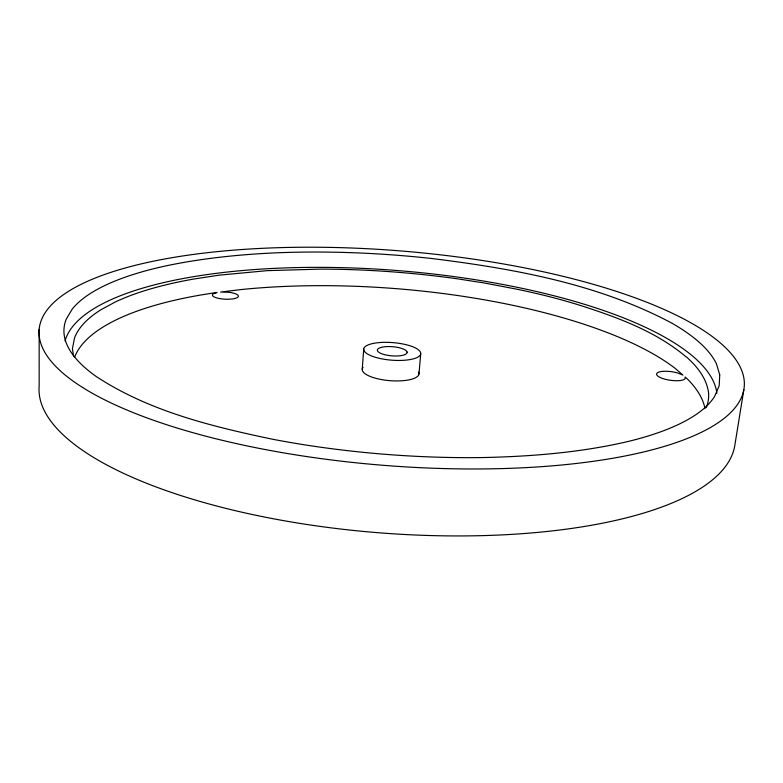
<?xml version="1.0" encoding="UTF-8"?>
<svg xmlns="http://www.w3.org/2000/svg" width="783" height="783" viewBox="0 0 783 783"><rect width="100%" height="100%" fill="white"/><g stroke="black" fill="none" stroke-linecap="round" stroke-linejoin="round"><path stroke-width="1.17" d="M39.16 329.398L39.15 386.273A349.149 118.752 4.6 0 0 372.013 532.205A349.149 118.752 4.6 0 0 734.699 446.104L743.85 389.591A353.701 107.535 4.6 0 0 232.032 250.276A353.701 107.535 4.6 0 0 199.195 434.418A353.701 107.535 4.6 0 0 743.85 389.591M362.235 369.194L363.723 349.022M418.954 374.059L420.716 353.896A28.599 8.799 4.6 0 0 379.197 342.592A28.599 8.799 4.6 0 0 376.78 357.684A28.599 8.799 4.6 0 0 420.716 353.896M73.582 356.275L72.427 348.719L74.493 338.021A319.043 100.39 4.6 0 1 100.655 309.931L115.052 302.091A319.043 100.39 4.6 0 1 193.46 279.091L217.723 275.362A13.066 3.465 2.8 0 1 221.276 274.96L267.218 270.654L320.384 269.117A319.043 100.39 4.6 0 1 457.35 278.807L484.178 282.966L515.41 288.917A281.919 86.864 4.8 0 1 579.537 305.184C616.916 317.164 655.185 330.974 685.654 356.5L686.025 356.705A14.593 4.179 7.9 0 1 687.768 358.164C697.722 367.198 706.472 378.561 708.498 392.214A319.043 100.39 4.6 0 1 706.344 407.424M65.067 340.879A327.588 103.19 4.6 0 1 398.655 270.644A327.588 103.19 4.6 0 1 716.856 393.281M74.737 356.862A317.575 104.022 4.6 0 1 216.304 292.578L217.038 292.49L213.152 293.87A13.017 3.602 2.7 0 0 214.053 296.874L214.796 297.237A13.017 3.602 2.7 0 0 228.323 299.243L232.179 298.979A13.017 3.602 2.7 0 0 233.549 293.155L232.434 292.881A13.017 3.602 2.7 0 0 228.675 292.265L220.6 292.059L240.88 289.583A317.575 104.022 4.6 0 1 675.152 368.353L682.913 375.086L677.814 373.021A14.525 4.326 8 0 0 672.02 371.768L670.502 371.563A14.525 4.326 8 0 0 658.219 372.336L657.593 372.679A14.525 4.326 8 0 0 657.094 375.351L657.563 375.85A14.525 4.326 8 0 0 678.088 380.704L679.39 380.626A14.525 4.326 8 0 0 682.659 380.049L683.49 379.765A14.525 4.326 8 0 0 685.105 378.669L685.125 377.005L687.22 378.835A317.575 104.022 4.6 0 1 704.984 408.638M418.621 372.091A28.472 9.132 4.6 0 1 415.812 377.592L414.266 378.326A28.472 9.132 4.6 0 1 379.129 379.109A28.472 9.132 4.6 0 1 363.077 367.335M407.091 352.135L407.082 352.614A14.916 4.59 4.6 0 1 403.627 355.061L402.54 355.345A14.916 4.59 4.6 0 1 380.107 353.055L379.266 352.575A14.916 4.59 4.6 0 1 377.367 350.079L377.494 349.6A14.916 4.59 4.6 0 1 400.24 347.975L403.744 349.198A14.916 4.59 4.6 0 1 407.091 352.135M719.734 374.861L719.195 385.676L714.644 396.374A328.997 99.686 4.6 0 1 626.527 441.866C579.831 452.554 531.911 456.44 484.109 457.526A328.997 99.686 4.6 0 1 272.69 439.263C211.498 426.422 148.75 411.153 95.918 376.29A328.997 99.686 4.6 0 1 66.271 319.121L72.202 309.158A328.997 99.686 4.6 0 1 166.681 265.721C199.156 258.928 232.199 255.287 265.29 253.369A328.997 99.686 4.6 0 1 432.255 258.566C514.392 268.784 598.202 283.847 671.941 323.203A328.997 99.686 4.6 0 1 716.514 364.046L719.734 374.861"/></g></svg>
